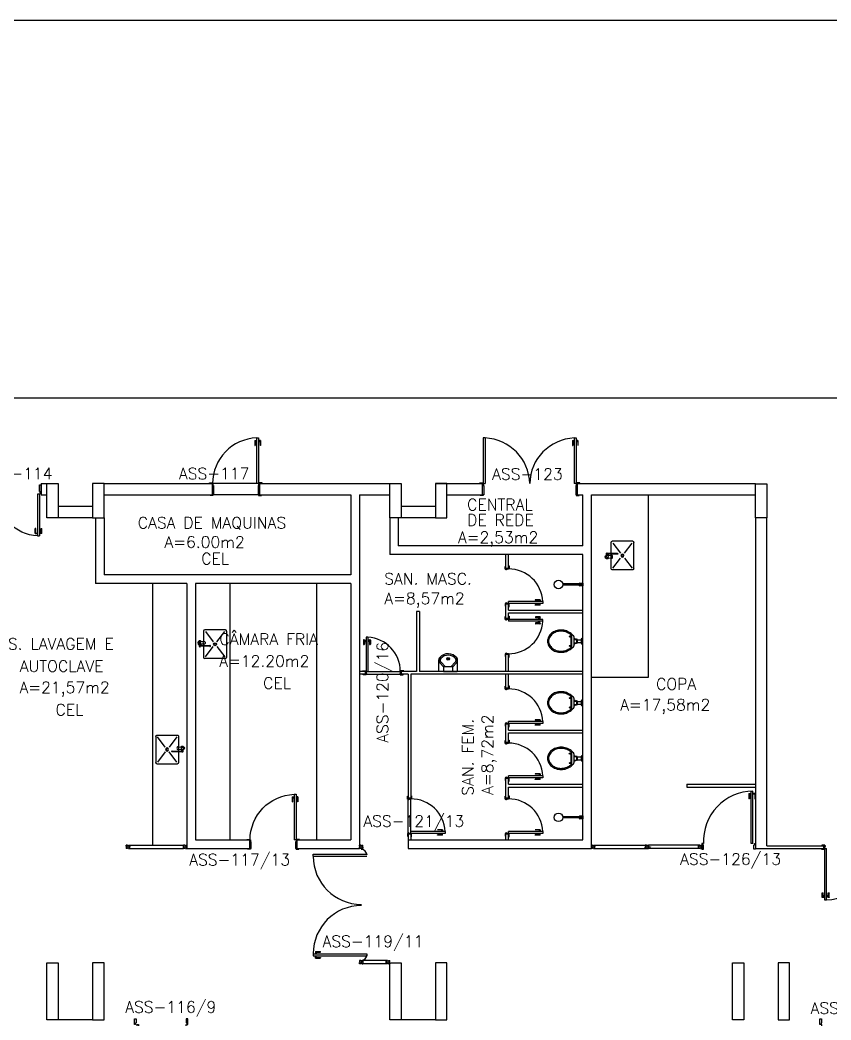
# Model space of a CAD drawing. Extents: x -248 to -11, y 347 to 447.
# Drawn here: x -121.14 to -106.94, y 370.06 to 387.57 of the extents above; entities that cross this region are included whole.
import ezdxf
from ezdxf.enums import TextEntityAlignment as Align

# ---------------------------------------------------------------- set-up
doc = ezdxf.new("R2010")
doc.units = 0
doc.header["$LTSCALE"] = 0.02
doc.header["$MEASUREMENT"] = 0
doc.layers.get('0').update_dxf_attribs({"linetype": 'CONTINUOUS'})
for name, color, linetype in [('ALV', 2, 'CONTINUOUS'), ('AREA', 2, 'CONTINUOUS'), ('BANC', 2, 'CONTINUOUS'), ('DIV', 2, 'CONTINUOUS'), ('EQUIP', 1, 'CONTINUOUS'), ('ESQ', 1, 'CONTINUOUS'), ('ESTR', 3, 'CONTINUOUS'), ('MARCO', 2, 'CONTINUOUS'), ('MAÇANETA', 1, 'CONTINUOUS'), ('PISO', 1, 'CONTINUOUS'), ('PORTA', 2, 'CONTINUOUS'), ('SOLEIRA', 1, 'CONTINUOUS'), ('TEXT_CENTRO_CUSTO', 1, 'CONTINUOUS'), ('TEXTO', 2, 'CONTINUOUS'), ('TEXTO-ENDEREÇO', 2, 'CONTINUOUS')]:
    doc.layers.add(name, color=color, linetype=linetype)
doc.styles.add('UNB-100', font='simplex.shx', dxfattribs={"height": 0.2})
doc.styles.add('UNB-100-1', font='simplex.shx', dxfattribs={"height": 0.2})

# ---------------------------------------------------------------- blocks, each defined once
blk = doc.blocks.new('INOXA1-P-SSS')
for p, q in [((0.12, 0.23), (0.12, 0.047)), ((0.22, 0.25), (0.14, 0.25)), ((0.15, 0.22), (0.287, 0.043)), ((0.5, 0.25), (0.22, 0.25)), ((0.353, 0.043), (0.49, 0.22)), ((0.52, 0.23), (0.52, -0.23)), ((0.043, 0.008), (0.043, -0.022)), ((0.062, 0.04), (0.071, 0.04)), ((0.131, 0.048), (0.076, 0.043)), ((0.131, -0.002), (0.076, 0.003)), ((0.22, -0.027), (0.054, -0.027)), ((0.22, -0.037), (0.054, -0.037)), ((0.063, -0.003), (0.063, -0.021)), ((0.12, -0.001), (0.12, -0.027)), ((0.12, -0.037), (0.12, -0.23)), ((0.15, -0.22), (0.287, -0.043)), ((0.231, -0.027), (0.22, -0.027)), ((0.231, -0.037), (0.22, -0.037)), ((0.353, -0.043), (0.49, -0.22)), ((0.22, -0.25), (0.14, -0.25)), ((0.5, -0.25), (0.22, -0.25))]:
    blk.add_line(p, q)
blk.add_lwpolyline([(0.076, 0.003), (0.072, 0.004), (0.069, 0.009), (0.067, 0.015), (0.066, 0.023), (0.067, 0.031), (0.069, 0.037), (0.072, 0.042), (0.076, 0.043)])
blk.add_lwpolyline([(0.131, 0.048), (0.137, 0.046), (0.143, 0.041), (0.147, 0.033), (0.148, 0.023), (0.147, 0.013), (0.143, 0.006), (0.137, 0), (0.131, -0.002), (0.125, 0), (0.119, 0.006), (0.115, 0.013), (0.114, 0.023), (0.115, 0.033), (0.119, 0.041), (0.125, 0.046)], close=True)
for radius in [0.0266, 0.0163]:
    blk.add_circle((0.32, 0), radius)
for centre, radius, start, end in [((0.14, 0.23), 0.02, 90, 180), ((0.5, 0.23), 0.02, 360, 90), ((0.054, 0.023), 0.0349, 36.1705, 252.2568), ((0.054, 0.023), 0.0189, 62.7367, 235.7375), ((0.073, -0.003), 0.01, 102.8285, 180), ((0.054, 0.023), 0.0349, 285.5373, 323.9987), ((0.054, -0.032), 0.0145, 20.161, 339.839), ((0.054, -0.032), 0.005, 90.0037, 269.9963), ((0.231, -0.032), 0.00738, 222.6559, 137.3441), ((0.231, -0.032), 0.005, 269.9935, 90.0065), ((0.14, -0.23), 0.02, 180, 270), ((0.5, -0.23), 0.02, 270, 360)]:
    blk.add_arc(centre, radius, start, end)
blk = doc.blocks.new('PILINT-SSS')
for points in [[(0.2, 0), (0.2, -0.6), (0, -0.6), (0, 0)], [(0.8, 0), (0.8, -0.6), (1, -0.6), (1, 0)], [(0.2, -8.39), (0.2, -9.39), (0, -9.39), (0, -8.39)], [(0.8, -8.39), (0.8, -9.39), (1, -9.39), (1, -8.39)]]:
    blk.add_lwpolyline(points, close=True)
blk = doc.blocks.new('PDV2D-SSS')
for p, q in [((-0.148, 0.925), (-0.108, 0.925)), ((-0.148, 0.925), (-0.148, 0.835)), ((-0.138, 0.915), (-0.108, 0.915)), ((-0.138, 0.915), (-0.138, 0.835)), ((-0.106, 0.965), (-0.076, 0.965)), ((-0.106, 0.05), (-0.106, 0.965)), ((-0.076, 0.05), (-0.076, 0.965)), ((-0.034, 0.925), (-0.074, 0.925)), ((-0.044, 0.915), (-0.074, 0.915)), ((-0.044, 0.915), (-0.044, 0.835)), ((-0.034, 0.925), (-0.034, 0.835)), ((-0.138, 0.835), (-0.148, 0.835)), ((-0.044, 0.835), (-0.034, 0.835)), ((-0.95, 0.05), (-0.97, 0.05)), ((-0.97, 0.05), (-0.97, 0.035)), ((-0.97, 0.035), (-0.97, -0.035)), ((-0.95, 0.02), (-0.95, 0.05)), ((-0.95, 0.02), (-0.94, 0.02)), ((-0.94, -0.05), (-0.94, 0.02)), ((-0.076, 0.05), (-0.106, 0.05)), ((-0.051, 0.02), (-0.061, 0.02)), ((-0.061, -0.05), (-0.061, 0.02)), ((-0.051, 0.05), (-0.031, 0.05)), ((-0.051, 0.02), (-0.051, 0.05)), ((-0.031, 0.05), (-0.031, -0.05)), ((-0.97, -0.035), (-0.97, -0.05)), ((-0.97, -0.05), (-0.94, -0.05)), ((-0.031, -0.05), (-0.061, -0.05))]:
    blk.add_line(p, q)
at = {"color": 1}
blk.add_arc((-0.076, 0.1), 0.865, 90, 183.3214, dxfattribs=at)
blk = doc.blocks.new('DIVMT-SSS')
for p, q in [((-0.03, 0.008), (-0.03, 0.03)), ((-0.006, 0.03), (-0.03, 0.03)), ((-0.03, 0.008), (-0.02, 0.008)), ((-0.02, -0.008), (-0.02, 0.008)), ((-0.006, 0.02), (-0.006, 0.03)), ((0.006, 0.02), (-0.006, 0.02)), ((-0.005, 0), (0.005, 0)), ((0.005, 0), (-0.005, 0)), ((0, 0.005), (0, -0.005)), ((0, -0.005), (0, 0.005)), ((0.006, 0.03), (0.03, 0.03)), ((0.006, 0.02), (0.006, 0.03)), ((0.03, 0.008), (0.02, 0.008)), ((0.02, -0.008), (0.02, 0.008)), ((0.03, 0.008), (0.03, 0.03)), ((-0.03, -0.008), (-0.03, -0.03)), ((-0.03, -0.008), (-0.02, -0.008)), ((-0.03, -0.03), (-0.03, -0.97)), ((-0.03, -0.03), (-0.009, -0.03)), ((0.03, -0.03), (-0.03, -0.03)), ((-0.03, -0.03), (-0.006, -0.03)), ((-0.009, -0.03), (-0.027, -0.03)), ((-0.006, -0.02), (-0.006, -0.03)), ((-0.006, -0.02), (0.006, -0.02)), ((-0.006, -0.02), (-0.006, -0.03)), ((0.006, -0.02), (-0.006, -0.02)), ((0.005, -0.03), (-0.005, -0.03)), ((0.006, -0.02), (0.006, -0.03)), ((0.006, -0.02), (0.006, -0.03)), ((0.03, -0.03), (0.006, -0.03)), ((0.03, -0.008), (0.02, -0.008)), ((0.03, -0.008), (0.03, -0.03)), ((0.03, -0.03), (0.03, -0.97)), ((0.03, -0.97), (-0.03, -0.97)), ((-0.006, -0.98), (-0.006, -0.97)), ((-0.006, -0.98), (0.006, -0.98)), ((0.006, -1.001), (-0.006, -1.001)), ((0.005, -0.97), (-0.005, -0.97)), ((0, -0.994), (0, -1.007)), ((0, -1.02), (0, -1.021)), ((0.006, -0.98), (0.006, -0.97))]:
    blk.add_line(p, q)
blk = doc.blocks.new('DOOR-80-SSS')
at = {"layer": 'MAÇANETA'}
for p, q in [((-0.08, -0.755), (-0.08, -0.665)), ((-0.08, -0.665), (-0.075, -0.665)), ((-0.075, -0.755), (-0.075, -0.665)), ((0.01, -0.755), (0.01, -0.665)), ((0.015, -0.665), (0.01, -0.665)), ((0.015, -0.755), (0.015, -0.665)), ((-0.08, -0.755), (-0.053, -0.755)), ((-0.075, -0.735), (-0.053, -0.735)), ((-0.053, -0.728), (-0.05, -0.728)), ((-0.053, -0.763), (-0.053, -0.728)), ((-0.053, -0.763), (-0.05, -0.763)), ((-0.012, -0.728), (-0.015, -0.728)), ((-0.012, -0.763), (-0.015, -0.763)), ((-0.012, -0.763), (-0.012, -0.728)), ((0.01, -0.735), (-0.012, -0.735)), ((0.015, -0.755), (-0.012, -0.755))]:
    blk.add_line(p, q, dxfattribs=at)
at = {"layer": 'PORTA'}
for p, q in [((-0.05, -0.8), (-0.05, 0)), ((-0.015, 0), (-0.05, 0)), ((-0.015, -0.8), (-0.015, 0)), ((-0.05, -0.8), (-0.015, -0.8))]:
    blk.add_line(p, q, dxfattribs=at)
at = {"layer": 'PORTA', "color": 1}
blk.add_arc((-0.02, 0), 0.8, 180, 267.8509, dxfattribs=at)
blk = doc.blocks.new('PD80-SSS')
at = {"color": 1}
for p, q in [((-0.777, 0.01), (-0.777, -0.03)), ((-0.777, 0.01), (-0.687, 0.01)), ((-0.687, 0), (-0.687, 0.01)), ((-0.777, -0.105), (-0.777, -0.065)), ((-0.777, -0.105), (-0.687, -0.105)), ((-0.767, 0), (-0.767, -0.03)), ((-0.767, 0), (-0.687, 0)), ((-0.767, -0.095), (-0.767, -0.065)), ((-0.767, -0.095), (-0.687, -0.095)), ((-0.687, -0.095), (-0.687, -0.105))]:
    blk.add_line(p, q, dxfattribs=at)
at = {"color": 2}
for p, q in [((-0.075, 0), (0.075, 0)), ((0.075, -0.03), (0.075, 0)), ((-0.817, -0.065), (-0.817, -0.03)), ((-0.085, -0.03), (-0.817, -0.03)), ((-0.085, -0.065), (-0.817, -0.065)), ((-0.085, -0.03), (-0.085, -0.065)), ((-0.075, 0), (-0.075, -0.02)), ((-0.075, -0.02), (-0.04, -0.02)), ((-0.04, -0.03), (-0.04, -0.02)), ((-0.04, -0.03), (0.075, -0.03)), ((-0.075, -0.781), (-0.04, -0.781)), ((-0.075, -0.801), (-0.075, -0.781)), ((-0.075, -0.801), (0.075, -0.801)), ((-0.075, -0.802), (0.075, -0.802)), ((-0.04, -0.771), (0.075, -0.771)), ((-0.04, -0.771), (-0.04, -0.781)), ((0.075, -0.771), (0.075, -0.801))]:
    blk.add_line(p, q, dxfattribs=at)
at = {"color": 1}
blk.add_arc((-0.085, -0.03), 0.731, 182.6571, 270, dxfattribs=at)
blk = doc.blocks.new('DOOR60-SSS')
at = {"layer": 'MAÇANETA'}
for p, q in [((-0.015, -0.465), (-0.01, -0.465)), ((-0.015, -0.555), (-0.015, -0.465)), ((-0.01, -0.555), (-0.01, -0.465)), ((0.08, -0.465), (0.075, -0.465)), ((0.075, -0.555), (0.075, -0.465)), ((0.08, -0.555), (0.08, -0.465)), ((-0.015, -0.555), (0.012, -0.555)), ((-0.01, -0.535), (0.012, -0.535)), ((0.012, -0.563), (0.012, -0.528)), ((0.012, -0.528), (0.015, -0.528)), ((0.012, -0.563), (0.015, -0.563)), ((0.053, -0.528), (0.05, -0.528)), ((0.053, -0.563), (0.05, -0.563)), ((0.053, -0.563), (0.053, -0.528)), ((0.075, -0.535), (0.053, -0.535)), ((0.08, -0.555), (0.053, -0.555))]:
    blk.add_line(p, q, dxfattribs=at)
at = {"layer": 'PORTA'}
for p, q in [((0.015, -0.6), (0.015, 0)), ((0.015, 0), (0.05, 0)), ((0.05, -0.6), (0.05, 0)), ((0.05, -0.6), (0.015, -0.6))]:
    blk.add_line(p, q, dxfattribs=at)
at = {"layer": 'PORTA', "color": 1}
blk.add_arc((0.02, 0), 0.6, 272.866, 0, dxfattribs=at)
blk = doc.blocks.new('PDVDP-SSS')
for p, q in [((0.112, 0.84), (0.112, -0.1)), ((0.147, 0.84), (0.112, 0.84)), ((0.147, 0.84), (0.147, -0.1)), ((1.853, 0.84), (1.888, 0.84)), ((1.853, 0.84), (1.853, -0.1)), ((1.888, 0.84), (1.888, -0.1)), ((0.009, 0), (-0.009, 0)), ((0, -0.012), (0, 0.01)), ((0.147, -0.1), (0.112, -0.1))]:
    blk.add_line(p, q)
at = {"color": 1}
for centre, radius, start, end in [((0.148, -0.002), 0.843, 0, 90), ((1.853, -0.002), 0.843, 90, 180), ((0.131, 0), 0.101, 180, 270), ((1.87, 0), 0.101, 270, 0)]:
    blk.add_arc(centre, radius, start, end, dxfattribs=at)
blk = doc.blocks.new('MTT-SSS')
for p, q in [((-0.008, 0.03), (-0.03, 0.03)), ((-0.03, 0.03), (-0.03, 0.006)), ((-0.0185, 0.006), (-0.03, 0.006)), ((-0.0185, -0.006), (-0.0185, 0.006)), ((-0.008, 0.03), (-0.008, 0.02)), ((-0.008, 0.02), (0.008, 0.02)), ((-0.0051, 0), (0.0051, 0)), ((0, -0.0051), (0, 0.0051)), ((0.008, 0.03), (0.03, 0.03)), ((0.008, 0.03), (0.008, 0.02)), ((0.0205, -0.006), (0.0205, 0.006)), ((0.0205, 0.006), (0.03, 0.006)), ((0.03, 0.006), (0.03, 0.03)), ((-0.03, -0.03), (-0.03, -0.006)), ((-0.0185, -0.006), (-0.03, -0.006)), ((-0.008, -0.03), (-0.03, -0.03)), ((-0.008, -0.02), (0.008, -0.02)), ((-0.008, -0.03), (-0.008, -0.02)), ((0.008, -0.03), (0.008, -0.02)), ((0.008, -0.03), (0.03, -0.03)), ((0.0205, -0.006), (0.03, -0.006)), ((0.03, -0.006), (0.03, -0.03))]:
    blk.add_line(p, q)
blk = doc.blocks.new('VDC-P-SSS')
for p, q in [((-0.127, 0.192), (0.127, 0.192)), ((-0.109, 0.202), (0.109, 0.202)), ((-0.068, 0.152), (0.068, 0.152)), ((-0.05, 0.152), (-0.03, 0.11)), ((-0.05, 0.015), (-0.05, 0)), ((-0.05, 0), (0.05, 0)), ((0.045, 0.02), (-0.045, 0.02)), ((-0.04, 0.025), (-0.04, 0.02)), ((0.035, 0.03), (-0.035, 0.03)), ((-0.03, 0.152), (-0.03, 0.11)), ((0.03, 0.11), (-0.03, 0.11)), ((0.03, 0.1), (-0.03, 0.1)), ((-0.025, 0.1), (-0.025, 0.03)), ((0.025, 0.1), (0.025, 0.03)), ((0.03, 0.152), (0.03, 0.11)), ((0.05, 0.152), (0.03, 0.11)), ((0.04, 0.025), (0.04, 0.02)), ((0.05, 0.015), (0.05, 0))]:
    blk.add_line(p, q)
for points in [[(0.16, 0.244, 0.050424), (0.18, 0.288, 0.082137), (0.195, 0.381, 0.082137), (0.18, 0.474, 0.090148), (0.138, 0.549, 0.104406), (0.073, 0.601, 0.117345), (0, 0.619, 0.117345), (-0.073, 0.601, 0.104406), (-0.138, 0.549, 0.090148), (-0.18, 0.474, 0.082137), (-0.195, 0.381, 0.082137)], [(0.142, 0.254, 0.050424), (0.161, 0.295, 0.082137), (0.175, 0.381, 0.082137), (0.161, 0.468, 0.090148), (0.122, 0.536, 0.104406), (0.064, 0.583, 0.117345), (0, 0.599, 0.117345), (-0.064, 0.583, 0.104406), (-0.122, 0.536, 0.090148), (-0.161, 0.468, 0.082137), (-0.175, 0.381, 0.082137)], [(-0.195, 0.381, 0.082137), (-0.18, 0.288, 0.050424), (-0.16, 0.244, 0.104406)], [(-0.175, 0.381, 0.082137), (-0.161, 0.295, 0.050424), (-0.142, 0.254, 0.050424)]]:
    blk.add_lwpolyline(points, format="xyb")
for centre in [(-0.083, 0.226), (0.083, 0.226)]:
    blk.add_circle(centre, 0.0101)
for centre, radius, start, end in [((0.08, 0.36), 0.266, 205.6863, 226.7558), ((0.08, 0.36), 0.246, 205.6863, 219.7706), ((-0.08, 0.36), 0.266, 313.2442, 334.3137), ((-0.08, 0.36), 0.246, 320.2294, 334.3137), ((-0.068, 0.202), 0.05, 226.7558, 270), ((-0.045, 0.015), 0.005, 90, 180), ((-0.035, 0.025), 0.005, 90, 180), ((-0.03, 0.105), 0.005, 90, 270), ((0.03, 0.105), 0.005, 270, 90), ((0.035, 0.025), 0.005, 0, 90), ((0.045, 0.015), 0.005, 360, 90), ((0.068, 0.202), 0.05, 270, 313.2442)]:
    blk.add_arc(centre, radius, start, end)
blk = doc.blocks.new('MACANETA-SSS')
at = {"layer": 'MAÇANETA'}
for p, q in [((-0.077, 0.052), (-0.077, 0.12)), ((-0.059, 0.052), (-0.059, 0.12)), ((-0.059, 0.075), (-0.036, 0.075)), ((-0.059, 0.052), (-0.036, 0.052)), ((-0.036, 0.044), (-0.036, 0.084)), ((-0.036, 0.084), (-0.03, 0.084)), ((-0.036, 0.044), (-0.03, 0.044)), ((0.006, 0.084), (0, 0.084)), ((0.006, 0.044), (0, 0.044)), ((0.006, 0.044), (0.006, 0.084)), ((0.029, 0.075), (0.006, 0.075)), ((0.029, 0.052), (0.006, 0.052)), ((0.029, 0.052), (0.029, 0.12)), ((0.047, 0.052), (0.047, 0.12))]:
    blk.add_line(p, q, dxfattribs=at)
for centre, start, end in [((-0.068, 0.12), 90, 180), ((-0.068, 0.052), 180, 270), ((-0.068, 0.12), 0, 90), ((-0.068, 0.052), 270, 0), ((0.038, 0.12), 90, 180), ((0.038, 0.052), 180, 270), ((0.038, 0.12), 0, 90), ((0.038, 0.052), 270, 0)]:
    blk.add_arc(centre, 0.00874, start, end, dxfattribs=at)
blk = doc.blocks.new('MICTR-P-SSS')
for p, q in [((0, 0.08), (0, 0.155)), ((0, 0.08), (0, -0.08)), ((0.081, 0.08), (0, 0.08)), ((0.01, 0.165), (0.205, 0.165)), ((0.168, 0.129), (0.08, 0.046)), ((0.08, -0.076), (0.08, 0.076)), ((0.151, 0.147), (0.083, 0.083)), ((0, -0.08), (0, -0.155)), ((0, -0.08), (0.081, -0.08)), ((0.01, -0.165), (0.205, -0.165)), ((0.168, -0.129), (0.08, -0.046)), ((0.151, -0.147), (0.083, -0.083))]:
    blk.add_line(p, q)
for radius in [0.025, 0.015]:
    blk.add_circle((0.22, 0), radius)
for centre, radius, start, end in [((0.01, 0.155), 0.01, 90, 180), ((0.09, 0.076), 0.01, 133.3634, 180), ((0.197, 0.098), 0.0675, 49.5319, 133.3634), ((0.197, 0.098), 0.0425, 49.5319, 133.3634), ((0.114, 0), 0.171, 357.4005, 49.5319), ((0.114, 0), 0.196, 358.2793, 49.5319), ((0.01, -0.155), 0.01, 180, 270), ((0.09, -0.076), 0.01, 180, 226.6366), ((0.197, -0.098), 0.0675, 226.6366, 310.4681), ((0.197, -0.098), 0.0425, 226.6366, 310.4681), ((0.114, 0), 0.171, 310.4681, 357.3509), ((0.114, 0), 0.196, 310.4681, 357.7012)]:
    blk.add_arc(centre, radius, start, end)
blk = doc.blocks.new('DOOR-60-SSS')
at = {"layer": 'PORTA'}
for p, q in [((-0.045, -0.6), (-0.045, 0)), ((-0.015, 0), (-0.045, 0)), ((-0.015, -0.6), (-0.015, 0)), ((-0.045, -0.6), (-0.015, -0.6))]:
    blk.add_line(p, q, dxfattribs=at)
at = {"layer": 'PORTA', "color": 1}
blk.add_arc((-0.015, 0), 0.6, 180, 267.134, dxfattribs=at)
at = {"layer": 'PORTA'}
blk.add_blockref('MACANETA-SSS', (-0.015, -0.6), dxfattribs=at)
blk = doc.blocks.new('CHUV-P-SSS')
for p, q in [((-0.06, 0.01), (-0.351, 0.01)), ((-0.06, -0.02), (-0.06, 0.02)), ((-0.02, 0.015), (-0.06, 0.015)), ((-0.02, 0.005), (-0.06, 0.005)), ((-0.055, 0.025), (0, 0.025)), ((-0.02, 0.025), (-0.02, -0.025)), ((0, 0.025), (0, -0.025)), ((-0.06, -0.01), (-0.351, -0.01)), ((-0.02, -0.005), (-0.06, -0.005)), ((-0.02, -0.015), (-0.06, -0.015)), ((-0.02, -0.025), (-0.055, -0.025)), ((0, -0.025), (-0.02, -0.025))]:
    blk.add_line(p, q)
blk.add_circle((-0.425, 0), 0.075)
for centre, start, end in [((-0.055, 0.02), 90, 180), ((-0.055, -0.02), 180, 270)]:
    blk.add_arc(centre, 0.005, start, end)

msp = doc.modelspace()

# ---------------------------------------------------------------- linework, layer by layer
at = {"layer": 'ALV'}
for p, q in [((-120.766, 379.453), (-120.666, 379.453)), ((-120.766, 379.453), (-120.766, 379.253)), ((-119.666, 379.453), (-117.775, 379.453)), ((-117.775, 379.453), (-117.775, 379.253)), ((-116.945, 379.453), (-114.466, 379.453)), ((-116.945, 379.453), (-116.945, 379.253)), ((-113.866, 379.453), (-113.046, 379.453)), ((-113.046, 379.453), (-113.046, 379.253)), ((-111.386, 379.453), (-108.266, 379.453)), ((-111.386, 379.453), (-111.386, 379.253)), ((-120.766, 379.253), (-120.666, 379.253)), ((-119.666, 379.253), (-117.775, 379.253)), ((-116.945, 379.253), (-115.345, 379.253)), ((-115.345, 379.253), (-115.345, 377.853)), ((-115.195, 379.253), (-115.195, 373.064)), ((-115.195, 379.253), (-114.666, 379.253)), ((-113.666, 379.253), (-113.046, 379.253)), ((-111.386, 379.253), (-111.286, 379.253)), ((-111.286, 378.364), (-111.286, 379.253)), ((-111.136, 373.064), (-111.136, 379.253)), ((-111.136, 379.253), (-108.266, 379.253)), ((-119.866, 379.053), (-120.466, 379.053)), ((-113.866, 379.053), (-114.466, 379.053)), ((-119.866, 378.853), (-120.466, 378.853)), ((-119.816, 378.853), (-119.816, 377.703)), ((-119.666, 378.853), (-119.666, 377.853)), ((-114.666, 378.853), (-114.666, 378.214)), ((-114.516, 378.853), (-114.516, 378.364)), ((-113.866, 378.853), (-114.466, 378.853)), ((-111.286, 378.364), (-114.516, 378.364)), ((-111.286, 378.214), (-114.666, 378.214)), ((-111.286, 373.214), (-111.286, 378.214)), ((-115.345, 377.853), (-119.666, 377.853)), ((-118.216, 377.703), (-119.816, 377.703)), ((-118.216, 377.703), (-118.216, 373.064)), ((-115.345, 377.703), (-118.066, 377.703)), ((-118.066, 377.703), (-118.066, 373.214)), ((-115.345, 377.703), (-115.345, 373.214)), ((-114.196, 377.214), (-114.196, 376.164)), ((-114.146, 377.214), (-114.196, 377.214)), ((-114.146, 377.214), (-114.146, 376.164)), ((-115.095, 376.164), (-115.195, 376.164)), ((-115.095, 376.114), (-115.195, 376.114)), ((-115.095, 376.164), (-115.095, 376.114)), ((-114.465, 376.164), (-114.465, 376.114)), ((-114.196, 376.164), (-114.465, 376.164)), ((-114.345, 376.114), (-114.465, 376.114)), ((-114.345, 376.114), (-114.345, 373.944)), ((-111.286, 376.114), (-114.295, 376.114)), ((-114.295, 376.114), (-114.295, 373.944)), ((-111.286, 376.164), (-114.146, 376.164)), ((-114.295, 373.944), (-114.345, 373.944)), ((-118.066, 373.214), (-117.12, 373.214)), ((-117.12, 373.214), (-117.12, 373.064)), ((-116.29, 373.214), (-115.345, 373.214)), ((-116.29, 373.214), (-116.29, 373.064)), ((-114.295, 373.314), (-114.345, 373.314)), ((-114.345, 373.314), (-114.345, 373.214)), ((-114.345, 373.214), (-111.286, 373.214)), ((-114.345, 373.214), (-114.345, 373.064)), ((-114.295, 373.314), (-114.295, 373.214)), ((-118.216, 373.064), (-117.12, 373.064)), ((-116.29, 373.064), (-115.195, 373.064)), ((-114.345, 373.064), (-111.136, 373.064)), ((-108.263, 373.063), (-108.066, 373.063)), ((-119.866, 370.063), (-120.466, 370.063)), ((-113.866, 370.063), (-114.466, 370.063))]:
    msp.add_line(p, q, dxfattribs=at)
at = {"layer": 'BANC'}
for p, q in [((-110.136, 376.064), (-110.136, 379.253)), ((-118.816, 377.703), (-118.816, 373.124)), ((-117.466, 377.703), (-117.466, 373.214)), ((-115.945, 377.703), (-115.945, 373.214)), ((-111.136, 376.064), (-110.136, 376.064))]:
    msp.add_line(p, q, dxfattribs=at)
at = {"layer": 'DIV'}
for p, q in [((-108.26, 373.113), (-108.26, 378.851)), ((-108.066, 373.113), (-108.066, 378.851)), ((-112.636, 377.969), (-112.636, 378.214)), ((-112.586, 377.969), (-112.586, 378.214)), ((-112.586, 377.969), (-112.636, 377.969)), ((-112.586, 377.339), (-112.636, 377.339)), ((-112.636, 377.089), (-112.636, 377.339)), ((-112.586, 377.239), (-112.586, 377.339)), ((-112.586, 377.239), (-111.286, 377.239)), ((-112.586, 377.089), (-112.636, 377.089)), ((-112.586, 377.089), (-112.586, 377.189)), ((-112.586, 377.189), (-111.286, 377.189)), ((-112.586, 376.459), (-112.636, 376.459)), ((-112.636, 376.164), (-112.636, 376.459)), ((-112.586, 376.164), (-112.586, 376.459)), ((-112.636, 375.869), (-112.636, 376.114)), ((-112.586, 375.869), (-112.586, 376.114)), ((-112.586, 375.869), (-112.636, 375.869)), ((-112.586, 375.239), (-112.636, 375.239)), ((-112.636, 374.919), (-112.636, 375.239)), ((-112.586, 375.139), (-112.586, 375.239)), ((-112.586, 375.139), (-111.286, 375.139)), ((-112.586, 374.919), (-112.586, 375.089)), ((-112.586, 375.089), (-111.286, 375.089)), ((-112.586, 374.919), (-112.636, 374.919)), ((-112.586, 374.289), (-112.636, 374.289)), ((-112.636, 373.944), (-112.636, 374.289)), ((-112.586, 374.189), (-112.586, 374.289)), ((-112.586, 374.189), (-111.286, 374.189)), ((-112.586, 373.944), (-112.586, 374.139)), ((-112.586, 374.139), (-111.286, 374.139)), ((-109.463, 374.189), (-109.463, 374.139)), ((-109.463, 374.189), (-108.263, 374.189)), ((-109.463, 374.139), (-108.263, 374.139)), ((-112.586, 373.944), (-112.636, 373.944)), ((-112.586, 373.314), (-112.636, 373.314)), ((-112.636, 373.214), (-112.636, 373.314)), ((-112.586, 373.214), (-112.586, 373.314)), ((-118.254, 373.124), (-118.276, 373.124)), ((-118.276, 373.1), (-118.276, 373.124)), ((-118.267, 373.1), (-118.276, 373.1)), ((-118.276, 373.088), (-118.276, 373.064)), ((-118.267, 373.088), (-118.276, 373.088)), ((-118.254, 373.064), (-118.276, 373.064)), ((-118.267, 373.088), (-118.267, 373.1)), ((-118.254, 373.124), (-118.254, 373.114)), ((-118.238, 373.114), (-118.254, 373.114)), ((-118.254, 373.064), (-118.254, 373.074)), ((-118.238, 373.074), (-118.254, 373.074)), ((-118.252, 373.094), (-118.241, 373.094)), ((-118.241, 373.094), (-118.252, 373.094)), ((-118.246, 373.099), (-118.246, 373.089)), ((-118.246, 373.089), (-118.246, 373.099)), ((-118.238, 373.124), (-118.216, 373.124)), ((-118.238, 373.124), (-118.238, 373.114)), ((-118.238, 373.064), (-118.238, 373.074)), ((-118.238, 373.064), (-118.216, 373.064)), ((-118.226, 373.1), (-118.216, 373.1)), ((-118.226, 373.1), (-118.226, 373.088)), ((-118.226, 373.1), (-118.216, 373.1)), ((-118.226, 373.088), (-118.226, 373.1)), ((-118.226, 373.088), (-118.216, 373.088)), ((-118.226, 373.088), (-118.216, 373.088)), ((-118.216, 373.124), (-118.216, 373.103)), ((-118.216, 373.064), (-118.216, 373.124)), ((-118.216, 373.124), (-118.216, 373.1)), ((-118.216, 373.103), (-118.216, 373.121)), ((-118.216, 373.089), (-118.216, 373.099)), ((-118.216, 373.064), (-118.216, 373.088)), ((-115.195, 373.124), (-115.195, 373.1)), ((-115.173, 373.124), (-115.195, 373.124)), ((-115.195, 373.124), (-115.195, 373.103)), ((-115.195, 373.103), (-115.195, 373.121)), ((-115.186, 373.1), (-115.195, 373.1)), ((-115.186, 373.1), (-115.195, 373.1)), ((-115.186, 373.088), (-115.195, 373.088)), ((-115.195, 373.064), (-115.195, 373.088)), ((-115.186, 373.088), (-115.195, 373.088)), ((-115.173, 373.064), (-115.195, 373.064)), ((-115.186, 373.088), (-115.186, 373.1)), ((-115.186, 373.1), (-115.186, 373.088)), ((-115.185, 373.094), (-115.186, 373.094)), ((-115.173, 373.124), (-115.173, 373.114)), ((-115.173, 373.114), (-115.157, 373.114)), ((-115.159, 373.094), (-115.173, 373.094)), ((-115.173, 373.074), (-115.157, 373.074)), ((-115.173, 373.064), (-115.173, 373.074)), ((-115.171, 373.094), (-115.16, 373.094)), ((-115.16, 373.094), (-115.171, 373.094)), ((-115.166, 373.088), (-115.166, 373.1)), ((-115.165, 373.089), (-115.165, 373.099)), ((-115.165, 373.099), (-115.165, 373.089)), ((-115.157, 373.124), (-115.157, 373.114)), ((-115.157, 373.124), (-115.135, 373.124)), ((-115.157, 373.064), (-115.157, 373.074)), ((-115.157, 373.064), (-115.135, 373.064)), ((-115.145, 373.1), (-115.135, 373.1)), ((-115.145, 373.1), (-115.145, 373.088)), ((-115.145, 373.088), (-115.145, 373.1)), ((-115.145, 373.1), (-115.135, 373.1)), ((-115.145, 373.088), (-115.135, 373.088)), ((-115.145, 373.088), (-115.135, 373.088)), ((-115.135, 373.064), (-115.135, 373.124)), ((-115.135, 373.1), (-115.135, 373.124)), ((-115.135, 373.089), (-115.135, 373.099)), ((-115.135, 373.088), (-115.135, 373.064)), ((-109.263, 373.124), (-110.136, 373.124)), ((-110.136, 373.064), (-110.136, 373.124)), ((-109.263, 373.064), (-110.136, 373.064)), ((-109.263, 373.124), (-109.263, 373.1)), ((-109.241, 373.124), (-109.263, 373.124)), ((-109.263, 373.064), (-109.263, 373.124)), ((-109.263, 373.124), (-109.263, 373.103)), ((-109.263, 373.103), (-109.263, 373.121)), ((-109.254, 373.1), (-109.263, 373.1)), ((-109.254, 373.1), (-109.263, 373.1)), ((-109.263, 373.089), (-109.263, 373.099)), ((-109.254, 373.088), (-109.263, 373.088)), ((-109.263, 373.064), (-109.263, 373.088)), ((-109.254, 373.088), (-109.263, 373.088)), ((-109.241, 373.064), (-109.263, 373.064)), ((-109.254, 373.088), (-109.254, 373.1)), ((-109.254, 373.1), (-109.254, 373.088)), ((-109.241, 373.124), (-109.241, 373.114)), ((-109.241, 373.114), (-109.225, 373.114)), ((-109.241, 373.074), (-109.225, 373.074)), ((-109.241, 373.064), (-109.241, 373.074)), ((-109.239, 373.094), (-109.228, 373.094)), ((-109.228, 373.094), (-109.239, 373.094)), ((-109.233, 373.089), (-109.233, 373.099)), ((-109.233, 373.099), (-109.233, 373.089)), ((-109.225, 373.124), (-109.225, 373.114)), ((-109.225, 373.124), (-109.203, 373.124)), ((-109.225, 373.064), (-109.225, 373.074)), ((-109.225, 373.064), (-109.203, 373.064)), ((-109.213, 373.088), (-109.213, 373.1)), ((-109.213, 373.1), (-109.203, 373.1)), ((-109.213, 373.088), (-109.203, 373.088)), ((-109.203, 373.1), (-109.203, 373.124)), ((-109.203, 373.088), (-109.203, 373.064)), ((-108.26, 373.113), (-108.263, 373.113)), ((-108.066, 373.113), (-107.066, 373.113)), ((-108.066, 373.063), (-107.066, 373.063)), ((-107.066, 373.063), (-107.066, 373.113)), ((-115.965, 371.263), (-115.965, 371.223)), ((-115.965, 371.263), (-115.875, 371.263)), ((-115.965, 371.148), (-115.965, 371.188)), ((-115.965, 371.148), (-115.875, 371.148)), ((-115.955, 371.253), (-115.955, 371.223)), ((-115.955, 371.253), (-115.875, 371.253)), ((-115.955, 371.158), (-115.955, 371.188)), ((-115.955, 371.158), (-115.875, 371.158)), ((-115.875, 371.253), (-115.875, 371.263)), ((-115.875, 371.158), (-115.875, 371.149)), ((-114.726, 371.106), (-115.133, 371.106)), ((-115.133, 371.046), (-115.133, 371.106)), ((-114.726, 371.106), (-114.726, 371.082)), ((-114.704, 371.106), (-114.726, 371.106)), ((-114.726, 371.046), (-114.726, 371.106)), ((-114.726, 371.106), (-114.726, 371.085)), ((-114.726, 371.085), (-114.726, 371.103)), ((-114.704, 371.106), (-114.704, 371.096)), ((-114.688, 371.106), (-114.688, 371.096)), ((-114.688, 371.106), (-114.666, 371.106)), ((-114.666, 371.082), (-114.666, 371.106)), ((-115.183, 371.076), (-115.184, 371.076)), ((-115.157, 371.076), (-115.171, 371.076)), ((-115.164, 371.069), (-115.164, 371.082)), ((-115.143, 371.082), (-115.133, 371.082)), ((-115.143, 371.082), (-115.143, 371.07)), ((-115.143, 371.07), (-115.133, 371.07)), ((-115.133, 371.071), (-115.133, 371.081)), ((-114.726, 371.046), (-115.133, 371.046)), ((-114.717, 371.082), (-114.726, 371.082)), ((-114.717, 371.082), (-114.726, 371.082)), ((-114.726, 371.071), (-114.726, 371.081)), ((-114.717, 371.07), (-114.726, 371.07)), ((-114.726, 371.046), (-114.726, 371.07)), ((-114.717, 371.07), (-114.726, 371.07)), ((-114.704, 371.046), (-114.726, 371.046)), ((-114.717, 371.07), (-114.717, 371.082)), ((-114.717, 371.082), (-114.717, 371.07)), ((-114.704, 371.096), (-114.688, 371.096)), ((-114.704, 371.056), (-114.688, 371.056)), ((-114.704, 371.046), (-114.704, 371.056)), ((-114.702, 371.076), (-114.691, 371.076)), ((-114.691, 371.076), (-114.702, 371.076)), ((-114.696, 371.071), (-114.696, 371.081)), ((-114.696, 371.081), (-114.696, 371.071)), ((-114.688, 371.046), (-114.688, 371.056)), ((-114.688, 371.046), (-114.666, 371.046)), ((-114.676, 371.07), (-114.676, 371.082)), ((-114.676, 371.082), (-114.666, 371.082)), ((-114.676, 371.07), (-114.666, 371.07)), ((-114.666, 371.07), (-114.666, 371.046))]:
    msp.add_line(p, q, dxfattribs=at)
at = {"layer": 'ESTR'}
for points in [[(-108.063, 379.451), (-108.063, 378.851), (-108.263, 378.851), (-108.263, 379.451)], [(-108.466, 371.063), (-108.466, 370.063), (-108.666, 370.063), (-108.666, 371.063)], [(-107.866, 371.063), (-107.866, 370.063), (-107.666, 370.063), (-107.666, 371.063)]]:
    msp.add_lwpolyline(points, close=True, dxfattribs=at)
at = {"layer": 'MARCO', "color": 2}
for p, q in [((-117.82, 379.463), (-117.77, 379.463)), ((-117.82, 379.453), (-117.82, 379.463)), ((-117.775, 379.453), (-117.77, 379.453)), ((-117.77, 379.463), (-117.77, 379.453)), ((-117.77, 379.453), (-117.76, 379.453)), ((-117.76, 379.453), (-117.76, 379.418)), ((-117.76, 379.418), (-117.75, 379.418)), ((-117.75, 379.418), (-117.75, 379.253)), ((-116.97, 379.418), (-116.97, 379.253)), ((-116.96, 379.418), (-116.97, 379.418)), ((-116.96, 379.453), (-116.96, 379.418)), ((-116.95, 379.453), (-116.96, 379.453)), ((-116.95, 379.463), (-116.95, 379.453)), ((-116.9, 379.463), (-116.95, 379.463)), ((-116.945, 379.453), (-116.95, 379.453)), ((-116.9, 379.453), (-116.9, 379.463)), ((-117.81, 379.243), (-117.81, 379.253)), ((-117.76, 379.243), (-117.81, 379.243)), ((-117.775, 379.253), (-117.76, 379.253)), ((-117.76, 379.253), (-117.76, 379.243)), ((-117.75, 379.253), (-117.76, 379.253)), ((-116.97, 379.253), (-116.96, 379.253)), ((-116.945, 379.253), (-116.96, 379.253)), ((-116.96, 379.253), (-116.96, 379.243)), ((-116.96, 379.243), (-116.91, 379.243)), ((-116.91, 379.243), (-116.91, 379.253))]:
    msp.add_line(p, q, dxfattribs=at)
at = {"layer": 'MARCO'}
for p, q in [((-113.091, 379.463), (-113.041, 379.463)), ((-113.091, 379.453), (-113.091, 379.463)), ((-113.046, 379.453), (-113.041, 379.453)), ((-113.041, 379.463), (-113.041, 379.453)), ((-113.041, 379.453), (-113.031, 379.453)), ((-113.031, 379.453), (-113.031, 379.418)), ((-113.031, 379.418), (-113.021, 379.418)), ((-113.021, 379.418), (-113.021, 379.253)), ((-111.401, 379.418), (-111.411, 379.418)), ((-111.411, 379.418), (-111.411, 379.253)), ((-111.391, 379.453), (-111.401, 379.453)), ((-111.401, 379.453), (-111.401, 379.418)), ((-111.341, 379.463), (-111.391, 379.463)), ((-111.391, 379.463), (-111.391, 379.453)), ((-111.386, 379.453), (-111.391, 379.453)), ((-111.336, 379.453), (-111.386, 379.453)), ((-111.341, 379.453), (-111.341, 379.463)), ((-113.081, 379.243), (-113.081, 379.253)), ((-113.031, 379.243), (-113.081, 379.243)), ((-113.046, 379.253), (-113.031, 379.253)), ((-113.031, 379.253), (-113.031, 379.243)), ((-113.021, 379.253), (-113.031, 379.253)), ((-111.411, 379.253), (-111.401, 379.253)), ((-111.401, 379.253), (-111.401, 379.243)), ((-111.386, 379.253), (-111.401, 379.253)), ((-111.401, 379.243), (-111.351, 379.243)), ((-111.351, 379.243), (-111.351, 379.253)), ((-112.646, 378.004), (-112.636, 378.004)), ((-112.646, 377.954), (-112.646, 378.004)), ((-112.636, 377.954), (-112.646, 377.954)), ((-112.636, 377.969), (-112.636, 377.954)), ((-112.636, 377.944), (-112.636, 377.954)), ((-112.621, 377.944), (-112.636, 377.944)), ((-112.621, 377.954), (-112.621, 377.944)), ((-112.586, 377.954), (-112.621, 377.954)), ((-112.586, 378.014), (-112.576, 378.014)), ((-112.586, 377.969), (-112.586, 377.964)), ((-112.586, 377.964), (-112.586, 377.954)), ((-112.576, 377.964), (-112.586, 377.964)), ((-112.576, 378.014), (-112.576, 377.964)), ((-112.646, 377.354), (-112.646, 377.304)), ((-112.636, 377.354), (-112.646, 377.354)), ((-112.646, 377.304), (-112.636, 377.304)), ((-112.636, 377.364), (-112.636, 377.354)), ((-112.621, 377.364), (-112.636, 377.364)), ((-112.636, 377.339), (-112.636, 377.354)), ((-112.621, 377.354), (-112.621, 377.364)), ((-112.586, 377.354), (-112.621, 377.354)), ((-112.586, 377.344), (-112.586, 377.354)), ((-112.586, 377.339), (-112.586, 377.344)), ((-112.576, 377.344), (-112.586, 377.344)), ((-112.586, 377.294), (-112.576, 377.294)), ((-112.576, 377.294), (-112.576, 377.344)), ((-112.646, 377.124), (-112.636, 377.124)), ((-112.646, 377.074), (-112.646, 377.124)), ((-112.636, 377.074), (-112.646, 377.074)), ((-112.636, 377.089), (-112.636, 377.074)), ((-112.636, 377.064), (-112.636, 377.074)), ((-112.621, 377.064), (-112.636, 377.064)), ((-112.621, 377.074), (-112.621, 377.064)), ((-112.586, 377.074), (-112.621, 377.074)), ((-112.586, 377.134), (-112.576, 377.134)), ((-112.586, 377.089), (-112.586, 377.084)), ((-112.586, 377.084), (-112.586, 377.074)), ((-112.576, 377.084), (-112.586, 377.084)), ((-112.576, 377.134), (-112.576, 377.084)), ((-112.646, 376.474), (-112.646, 376.424)), ((-112.636, 376.474), (-112.646, 376.474)), ((-112.646, 376.424), (-112.636, 376.424)), ((-112.636, 376.484), (-112.636, 376.474)), ((-112.621, 376.484), (-112.636, 376.484)), ((-112.636, 376.459), (-112.636, 376.474)), ((-112.621, 376.474), (-112.621, 376.484)), ((-112.586, 376.474), (-112.621, 376.474)), ((-112.586, 376.464), (-112.586, 376.474)), ((-112.586, 376.459), (-112.586, 376.464)), ((-112.576, 376.464), (-112.586, 376.464)), ((-112.586, 376.414), (-112.576, 376.414)), ((-112.576, 376.414), (-112.576, 376.464)), ((-115.14, 376.174), (-115.09, 376.174)), ((-115.14, 376.164), (-115.14, 376.174)), ((-115.09, 376.174), (-115.09, 376.164)), ((-114.47, 376.174), (-114.47, 376.164)), ((-114.42, 376.174), (-114.47, 376.174)), ((-114.42, 376.164), (-114.42, 376.174)), ((-115.13, 376.104), (-115.13, 376.114)), ((-115.08, 376.104), (-115.13, 376.104)), ((-115.095, 376.164), (-115.09, 376.164)), ((-115.095, 376.114), (-115.08, 376.114)), ((-115.09, 376.164), (-115.08, 376.164)), ((-115.08, 376.164), (-115.08, 376.129)), ((-115.08, 376.129), (-115.07, 376.129)), ((-115.08, 376.114), (-115.08, 376.104)), ((-115.07, 376.114), (-115.08, 376.114)), ((-115.07, 376.129), (-115.07, 376.114)), ((-114.49, 376.129), (-114.49, 376.114)), ((-114.48, 376.129), (-114.49, 376.129)), ((-114.49, 376.114), (-114.48, 376.114)), ((-114.48, 376.164), (-114.48, 376.129)), ((-114.47, 376.164), (-114.48, 376.164)), ((-114.465, 376.114), (-114.48, 376.114)), ((-114.48, 376.114), (-114.48, 376.104)), ((-114.48, 376.104), (-114.43, 376.104)), ((-114.465, 376.164), (-114.47, 376.164)), ((-114.43, 376.104), (-114.43, 376.114)), ((-112.646, 375.904), (-112.636, 375.904)), ((-112.646, 375.854), (-112.646, 375.904)), ((-112.636, 375.854), (-112.646, 375.854)), ((-112.636, 375.869), (-112.636, 375.854)), ((-112.636, 375.844), (-112.636, 375.854)), ((-112.621, 375.844), (-112.636, 375.844)), ((-112.621, 375.854), (-112.621, 375.844)), ((-112.586, 375.854), (-112.621, 375.854)), ((-112.586, 375.914), (-112.576, 375.914)), ((-112.586, 375.869), (-112.586, 375.864)), ((-112.586, 375.864), (-112.586, 375.854)), ((-112.576, 375.864), (-112.586, 375.864)), ((-112.576, 375.914), (-112.576, 375.864)), ((-112.646, 375.254), (-112.646, 375.204)), ((-112.636, 375.254), (-112.646, 375.254)), ((-112.646, 375.204), (-112.636, 375.204)), ((-112.636, 375.264), (-112.636, 375.254)), ((-112.621, 375.264), (-112.636, 375.264)), ((-112.636, 375.239), (-112.636, 375.254)), ((-112.621, 375.254), (-112.621, 375.264)), ((-112.586, 375.254), (-112.621, 375.254)), ((-112.586, 375.244), (-112.586, 375.254)), ((-112.586, 375.239), (-112.586, 375.244)), ((-112.576, 375.244), (-112.586, 375.244)), ((-112.586, 375.194), (-112.576, 375.194)), ((-112.576, 375.194), (-112.576, 375.244)), ((-112.646, 374.954), (-112.636, 374.954)), ((-112.646, 374.904), (-112.646, 374.954)), ((-112.586, 374.964), (-112.576, 374.964)), ((-112.576, 374.964), (-112.576, 374.914)), ((-112.636, 374.904), (-112.646, 374.904)), ((-112.636, 374.919), (-112.636, 374.904)), ((-112.636, 374.894), (-112.636, 374.904)), ((-112.621, 374.894), (-112.636, 374.894)), ((-112.621, 374.904), (-112.621, 374.894)), ((-112.586, 374.904), (-112.621, 374.904)), ((-112.586, 374.919), (-112.586, 374.914)), ((-112.586, 374.914), (-112.586, 374.904)), ((-112.576, 374.914), (-112.586, 374.914)), ((-112.646, 374.304), (-112.646, 374.254)), ((-112.636, 374.304), (-112.646, 374.304)), ((-112.646, 374.254), (-112.636, 374.254)), ((-112.636, 374.314), (-112.636, 374.304)), ((-112.621, 374.314), (-112.636, 374.314)), ((-112.636, 374.289), (-112.636, 374.304)), ((-112.621, 374.304), (-112.621, 374.314)), ((-112.586, 374.304), (-112.621, 374.304)), ((-112.586, 374.294), (-112.586, 374.304)), ((-112.586, 374.289), (-112.586, 374.294)), ((-112.576, 374.294), (-112.586, 374.294)), ((-112.576, 374.244), (-112.576, 374.294)), ((-112.586, 374.244), (-112.576, 374.244)), ((-114.355, 373.979), (-114.345, 373.979)), ((-114.355, 373.929), (-114.355, 373.979)), ((-114.345, 373.929), (-114.355, 373.929)), ((-114.345, 373.944), (-114.345, 373.929)), ((-114.345, 373.919), (-114.345, 373.929)), ((-114.33, 373.919), (-114.345, 373.919)), ((-114.33, 373.929), (-114.33, 373.919)), ((-114.295, 373.929), (-114.33, 373.929)), ((-114.295, 373.989), (-114.285, 373.989)), ((-114.295, 373.944), (-114.295, 373.939)), ((-114.295, 373.939), (-114.295, 373.929)), ((-114.285, 373.939), (-114.295, 373.939)), ((-114.285, 373.989), (-114.285, 373.939)), ((-112.646, 373.979), (-112.636, 373.979)), ((-112.646, 373.929), (-112.646, 373.979)), ((-112.636, 373.929), (-112.646, 373.929)), ((-112.636, 373.944), (-112.636, 373.929)), ((-112.636, 373.919), (-112.636, 373.929)), ((-112.621, 373.919), (-112.636, 373.919)), ((-112.621, 373.929), (-112.621, 373.919)), ((-112.586, 373.929), (-112.621, 373.929)), ((-112.586, 373.989), (-112.576, 373.989)), ((-112.586, 373.944), (-112.586, 373.939)), ((-112.586, 373.939), (-112.586, 373.929)), ((-112.576, 373.939), (-112.586, 373.939)), ((-112.576, 373.989), (-112.576, 373.939)), ((-117.165, 373.224), (-117.115, 373.224)), ((-117.165, 373.214), (-117.165, 373.224)), ((-117.12, 373.214), (-117.115, 373.214)), ((-117.115, 373.224), (-117.115, 373.214)), ((-117.115, 373.214), (-117.105, 373.214)), ((-117.105, 373.214), (-117.105, 373.179)), ((-116.305, 373.214), (-116.305, 373.179)), ((-116.295, 373.214), (-116.305, 373.214)), ((-116.295, 373.224), (-116.295, 373.214)), ((-116.245, 373.224), (-116.295, 373.224)), ((-116.29, 373.214), (-116.295, 373.214)), ((-116.245, 373.214), (-116.245, 373.224)), ((-114.355, 373.329), (-114.355, 373.279)), ((-114.345, 373.329), (-114.355, 373.329)), ((-114.355, 373.279), (-114.345, 373.279)), ((-114.345, 373.339), (-114.345, 373.329)), ((-114.33, 373.339), (-114.345, 373.339)), ((-114.345, 373.314), (-114.345, 373.329)), ((-114.33, 373.329), (-114.33, 373.339)), ((-114.295, 373.329), (-114.33, 373.329)), ((-114.295, 373.319), (-114.295, 373.329)), ((-114.295, 373.314), (-114.295, 373.319)), ((-114.285, 373.319), (-114.295, 373.319)), ((-114.295, 373.269), (-114.285, 373.269)), ((-114.285, 373.269), (-114.285, 373.319)), ((-112.646, 373.329), (-112.646, 373.279)), ((-112.636, 373.329), (-112.646, 373.329)), ((-112.646, 373.279), (-112.636, 373.279)), ((-112.636, 373.339), (-112.636, 373.329)), ((-112.621, 373.339), (-112.636, 373.339)), ((-112.636, 373.314), (-112.636, 373.329)), ((-112.621, 373.329), (-112.621, 373.339)), ((-112.586, 373.329), (-112.621, 373.329)), ((-112.586, 373.319), (-112.586, 373.329)), ((-112.586, 373.314), (-112.586, 373.319)), ((-112.576, 373.319), (-112.586, 373.319)), ((-112.586, 373.269), (-112.576, 373.269)), ((-112.576, 373.269), (-112.576, 373.319)), ((-117.155, 373.054), (-117.155, 373.064)), ((-117.105, 373.054), (-117.155, 373.054)), ((-117.12, 373.064), (-117.105, 373.064)), ((-117.105, 373.179), (-117.095, 373.179)), ((-117.105, 373.064), (-117.105, 373.054)), ((-117.095, 373.064), (-117.105, 373.064)), ((-117.095, 373.179), (-117.095, 373.064)), ((-116.315, 373.179), (-116.315, 373.064)), ((-116.305, 373.179), (-116.315, 373.179)), ((-116.315, 373.064), (-116.305, 373.064)), ((-116.29, 373.064), (-116.305, 373.064)), ((-116.305, 373.064), (-116.305, 373.054)), ((-116.305, 373.054), (-116.255, 373.054)), ((-116.255, 373.054), (-116.255, 373.064)), ((-107.111, 373.063), (-107.111, 373.053)), ((-107.111, 373.053), (-107.061, 373.053)), ((-107.051, 373.123), (-107.101, 373.123)), ((-107.101, 373.123), (-107.101, 373.113)), ((-107.066, 373.113), (-107.051, 373.113)), ((-107.066, 373.063), (-107.061, 373.063)), ((-107.061, 373.053), (-107.061, 373.063)), ((-107.061, 373.063), (-107.051, 373.063)), ((-107.051, 373.113), (-107.051, 373.123)), ((-107.041, 373.113), (-107.051, 373.113)), ((-107.051, 373.063), (-107.051, 373.098)), ((-107.051, 373.098), (-107.041, 373.098)), ((-107.041, 373.098), (-107.041, 373.113))]:
    msp.add_line(p, q, dxfattribs=at)
at = {"layer": 'MAÇANETA'}
for p, q in [((-117.025, 380.208), (-116.998, 380.208)), ((-117.025, 380.208), (-117.025, 380.118)), ((-117.02, 380.208), (-117.02, 380.118)), ((-116.998, 380.215), (-116.998, 380.18)), ((-116.998, 380.215), (-116.995, 380.215)), ((-116.957, 380.215), (-116.96, 380.215)), ((-116.957, 380.215), (-116.957, 380.18)), ((-116.93, 380.208), (-116.957, 380.208)), ((-116.935, 380.208), (-116.935, 380.118)), ((-116.93, 380.208), (-116.93, 380.118)), ((-111.466, 380.208), (-111.466, 380.118)), ((-111.466, 380.208), (-111.439, 380.208)), ((-111.461, 380.208), (-111.461, 380.118)), ((-111.439, 380.215), (-111.436, 380.215)), ((-111.439, 380.215), (-111.439, 380.18)), ((-111.398, 380.215), (-111.401, 380.215)), ((-111.398, 380.215), (-111.398, 380.18)), ((-111.371, 380.208), (-111.398, 380.208)), ((-111.376, 380.208), (-111.376, 380.118)), ((-111.371, 380.208), (-111.371, 380.118)), ((-117.025, 380.118), (-117.02, 380.118)), ((-117.02, 380.188), (-116.998, 380.188)), ((-116.998, 380.18), (-116.995, 380.18)), ((-116.957, 380.18), (-116.96, 380.18)), ((-116.935, 380.188), (-116.957, 380.188)), ((-116.93, 380.118), (-116.935, 380.118)), ((-111.466, 380.118), (-111.461, 380.118)), ((-111.461, 380.188), (-111.439, 380.188)), ((-111.439, 380.18), (-111.436, 380.18)), ((-111.398, 380.18), (-111.401, 380.18)), ((-111.376, 380.188), (-111.398, 380.188)), ((-111.371, 380.118), (-111.376, 380.118))]:
    msp.add_line(p, q, dxfattribs=at)
at = {"layer": 'PISO'}
for p, q in [((-240.266, 387.567), (-12.049, 387.567)), ((-240.266, 380.953), (-12.049, 380.953))]:
    msp.add_line(p, q, dxfattribs=at)
at = {"layer": 'PORTA'}
for p, q in [((-116.995, 380.253), (-116.995, 379.453)), ((-116.995, 380.253), (-116.96, 380.253)), ((-116.96, 380.253), (-116.96, 379.453)), ((-113.031, 380.253), (-113.031, 379.453)), ((-112.996, 380.253), (-113.031, 380.253)), ((-112.996, 380.253), (-112.996, 379.453)), ((-111.436, 380.253), (-111.436, 379.453)), ((-111.436, 380.253), (-111.401, 380.253)), ((-111.401, 380.253), (-111.401, 379.453)), ((-113.031, 379.453), (-112.996, 379.453)), ((-111.401, 379.453), (-111.436, 379.453)), ((-107.051, 372.163), (-107.051, 373.063)), ((-107.051, 373.063), (-107.021, 373.063)), ((-107.021, 372.163), (-107.021, 373.063)), ((-107.021, 372.163), (-107.051, 372.163))]:
    msp.add_line(p, q, dxfattribs=at)
at = {"layer": 'PORTA', "color": 2}
msp.add_line((-116.96, 379.453), (-116.995, 379.453), dxfattribs=at)
at = {"layer": 'PORTA', "color": 1}
for centre, radius, start, end in [((-116.965, 379.453), 0.8, 92.1491, 180), ((-113.034, 379.435), 0.818, 1.2511, 87.3383), ((-111.398, 379.435), 0.818, 92.6617, 178.7489), ((-107.062, 373.09), 0.927, 272.5909, 358.3406)]:
    msp.add_arc(centre, radius, start, end, dxfattribs=at)
at = {"layer": 'SOLEIRA'}
for p, q in [((-116.995, 379.453), (-117.77, 379.453)), ((-116.97, 379.253), (-117.75, 379.253)), ((-115.07, 376.114), (-114.49, 376.114)), ((-115.045, 376.164), (-114.47, 376.164)), ((-114.345, 373.339), (-114.345, 373.919)), ((-114.295, 373.364), (-114.295, 373.939))]:
    msp.add_line(p, q, dxfattribs=at)

# ---------------------------------------------------------------- block references
at = {"layer": 'DIV'}
for name, p in [('PDV2D-SSS', (-108.232, 373.102)), ('MTT-SSS', (-110.166, 373.094)), ('MTT-SSS', (-115.164, 371.076))]:
    msp.add_blockref(name, p, dxfattribs=at)
at = {"layer": 'DIV', "xscale": -1}
for name, p, rotation in [('DIVMT-SSS', (-119.246, 373.094), 90.00000002350312), ('DIVMT-SSS', (-111.106, 373.094), 90.00000002350312), ('PDV2D-SSS', (-106.166, 370.033), 180.0000000235031)]:
    msp.add_blockref(name, p, dxfattribs=dict(at, rotation=rotation))
at = {"layer": 'DIV'}
for name, p, rotation in [('PDVDP-SSS', (-115.164, 371.076), 89.99999997649687), ('PDV2D-SSS', (-119.166, 370.033), 179.9999999764969)]:
    msp.add_blockref(name, p, dxfattribs=dict(at, rotation=rotation))
at = {"layer": 'EQUIP', "xscale": -1}
for p, rotation in [((-110.912, 378.192), 180.0000000940126), ((-118.241, 374.798), 1.175156771893171e-07)]:
    msp.add_blockref('INOXA1-P-SSS', p, dxfattribs=dict(at, rotation=rotation))
at = {"layer": 'EQUIP'}
for name, p, rotation in [('CHUV-P-SSS', (-111.286, 377.685), 359.9999999529938), ('INOXA1-P-SSS', (-118.042, 376.641), 359.9999998824843), ('VDC-P-SSS', (-111.286, 376.694), 89.99999997649687), ('MICTR-P-SSS', (-113.643, 376.164), 89.99999997649687), ('VDC-P-SSS', (-111.286, 375.615), 89.99999997649687), ('VDC-P-SSS', (-111.286, 374.643), 89.99999997649687), ('CHUV-P-SSS', (-111.286, 373.61), 359.9999999529938)]:
    msp.add_blockref(name, p, dxfattribs=dict(at, rotation=rotation))
at = {"layer": 'ESQ', "xscale": -1, "rotation": 270.0000000235032}
msp.add_blockref('PD80-SSS', (-120.766, 379.353), dxfattribs=at)
at = {"layer": 'ESTR'}
for p in [(-120.666, 379.453), (-114.666, 379.453)]:
    msp.add_blockref('PILINT-SSS', p, dxfattribs=at)
at = {"layer": 'PORTA'}
for name, p, rotation in [('DOOR60-SSS', (-112.586, 377.339), 90.00000000257238), ('DOOR-60-SSS', (-112.586, 377.089), 90.00000000771712), ('DOOR-60-SSS', (-115.095, 376.164), 180.0000000000009), ('DOOR60-SSS', (-112.586, 375.239), 90.00000000257154), ('DOOR60-SSS', (-112.586, 374.289), 90.00000000257148), ('DOOR60-SSS', (-114.295, 373.314), 90.00000000257238), ('DOOR60-SSS', (-112.586, 373.314), 90.00000000257154)]:
    msp.add_blockref(name, p, dxfattribs=dict(at, rotation=rotation))
at = {"layer": 'PORTA', "xscale": -1}
for name, p, rotation in [('DOOR-80-SSS', (-116.29, 373.214), 180), ('MACANETA-SSS', (-107.051, 372.163), 359.9999999999994)]:
    msp.add_blockref(name, p, dxfattribs=dict(at, rotation=rotation))

# ---------------------------------------------------------------- texts
at = {"layer": 'AREA', "style": 'UNB-100'}
for s, p in [('A=6.00m2', (-118.608, 378.329)), ('A=2,53m2', (-113.471, 378.411)), ('A=8,57m2', (-114.76, 377.343)), ('A=12.20m2', (-117.649, 376.246)), ('A=21,57m2', (-121.144, 375.785)), ('A=17,58m2', (-110.632, 375.481))]:
    msp.add_text(s, height=0.2, dxfattribs=at).set_placement(p)
at = {"layer": 'DIV', "style": 'UNB-100'}
msp.add_text('A=8,72m2', height=0.2, rotation=90, dxfattribs=at).set_placement((-112.856, 374.004))
at = {"layer": 'TEXT_CENTRO_CUSTO', "style": 'UNB-100'}
for p in [(-117.72, 378.039), (-116.637, 375.859), (-120.27, 375.394)]:
    msp.add_text('CEL', height=0.2, dxfattribs=at).set_placement(p, align=Align.CENTER)
at = {"layer": 'TEXTO', "style": 'UNB-100'}
for s, p in [('CENTRAL', (-113.311, 378.984)), ('CASA DE MAQUINAS', (-119.075, 378.667)), ('DE REDE', (-113.311, 378.715)), ('SAN. MASC.', (-114.762, 377.686)), ('CÂMARA FRIA', (-117.645, 376.628)), ('S. LAVAGEM E ', (-121.348, 376.547)), ('AUTOCLAVE', (-121.141, 376.157)), ('COPA', (-110.004, 375.844))]:
    msp.add_text(s, height=0.2, dxfattribs=at).set_placement(p)
msp.add_text('SAN. FEM.', height=0.2, rotation=90, dxfattribs=at).set_placement((-113.199, 373.989))
at = {"layer": 'TEXTO-ENDEREÇO', "style": 'UNB-100-1'}
for s, rotation, p in [('ASS-114', 360, (-121.185, 379.529)), ('ASS-117', 360, (-117.739, 379.529)), ('ASS-123', 360, (-112.256, 379.519)), ('ASS-120/16', 90, (-114.692, 375.798)), ('ASS-121/13', 360, (-114.244, 373.444)), ('ASS-117/13', 360, (-117.292, 372.769)), ('ASS-126/13', 360, (-108.7, 372.78)), ('ASS-119/11', 360, (-114.958, 371.34)), ('ASS-116/9', 360, (-118.498, 370.19)), ('ASS-128/9', 360, (-106.503, 370.171))]:
    msp.add_text(s, height=0.2, rotation=rotation, dxfattribs=at).set_placement(p, align=Align.CENTER)

doc.saveas('drawing.dxf')
